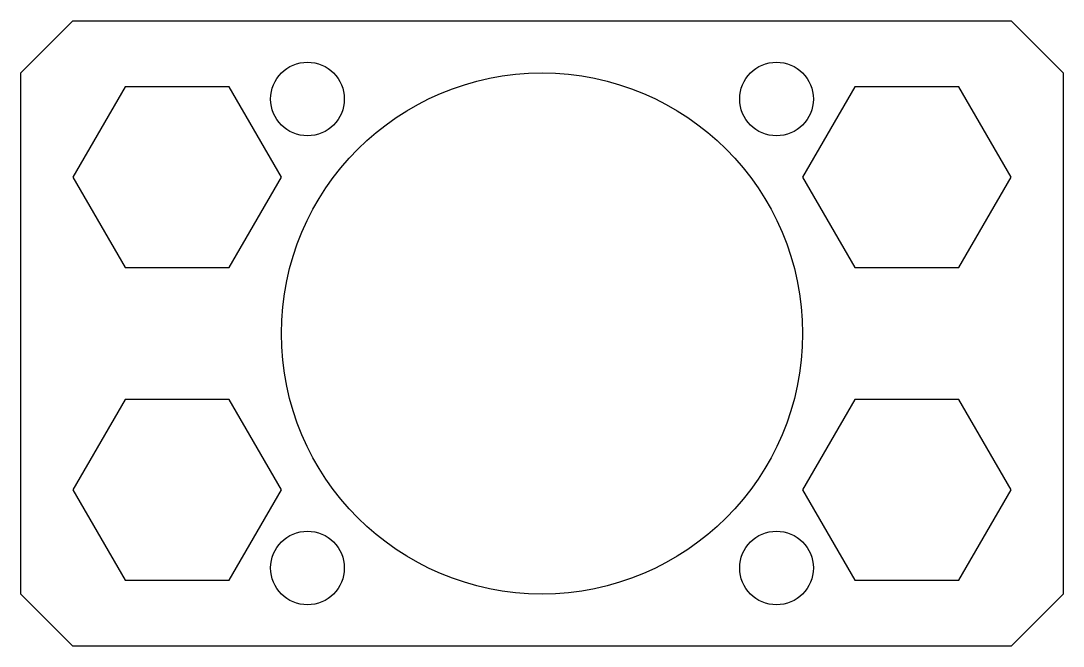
# Model space of a CAD drawing. Extents: x 2 to 22, y 8 to 20.
import ezdxf

# ---------------------------------------------------------------- set-up
doc = ezdxf.new("R2010")
doc.units = 0
doc.layers.get('0').update_dxf_attribs({"linetype": 'CONTINUOUS'})

msp = doc.modelspace()

# ---------------------------------------------------------------- linework, layer by layer
for p, q in [((4, 18.732), (3, 17)), ((6, 18.732), (4, 18.732)), ((7, 17), (6, 18.732)), ((18, 18.732), (17, 17)), ((20, 18.732), (18, 18.732)), ((21, 17), (20, 18.732)), ((3, 17), (4, 15.268)), ((6, 15.268), (7, 17)), ((17, 17), (18, 15.268)), ((20, 15.268), (21, 17)), ((4, 15.268), (6, 15.268)), ((18, 15.268), (20, 15.268)), ((4, 12.732), (3, 11)), ((6, 12.732), (4, 12.732)), ((7, 11), (6, 12.732)), ((18, 12.732), (17, 11)), ((20, 12.732), (18, 12.732)), ((21, 11), (20, 12.732)), ((3, 11), (4, 9.268)), ((6, 9.268), (7, 11)), ((17, 11), (18, 9.268)), ((20, 9.268), (21, 11)), ((4, 9.268), (6, 9.268)), ((18, 9.268), (20, 9.268))]:
    msp.add_line(p, q)
msp.add_lwpolyline([(3, 20), (21, 20), (22, 19), (22, 9), (21, 8), (3, 8), (2, 9), (2, 19)], close=True)
for centre, radius in [((7.5, 18.5), 0.707), ((16.5, 18.5), 0.707), ((12, 14), 5), ((7.5, 9.5), 0.707), ((16.5, 9.5), 0.707)]:
    msp.add_circle(centre, radius)

doc.saveas('drawing.dxf')
